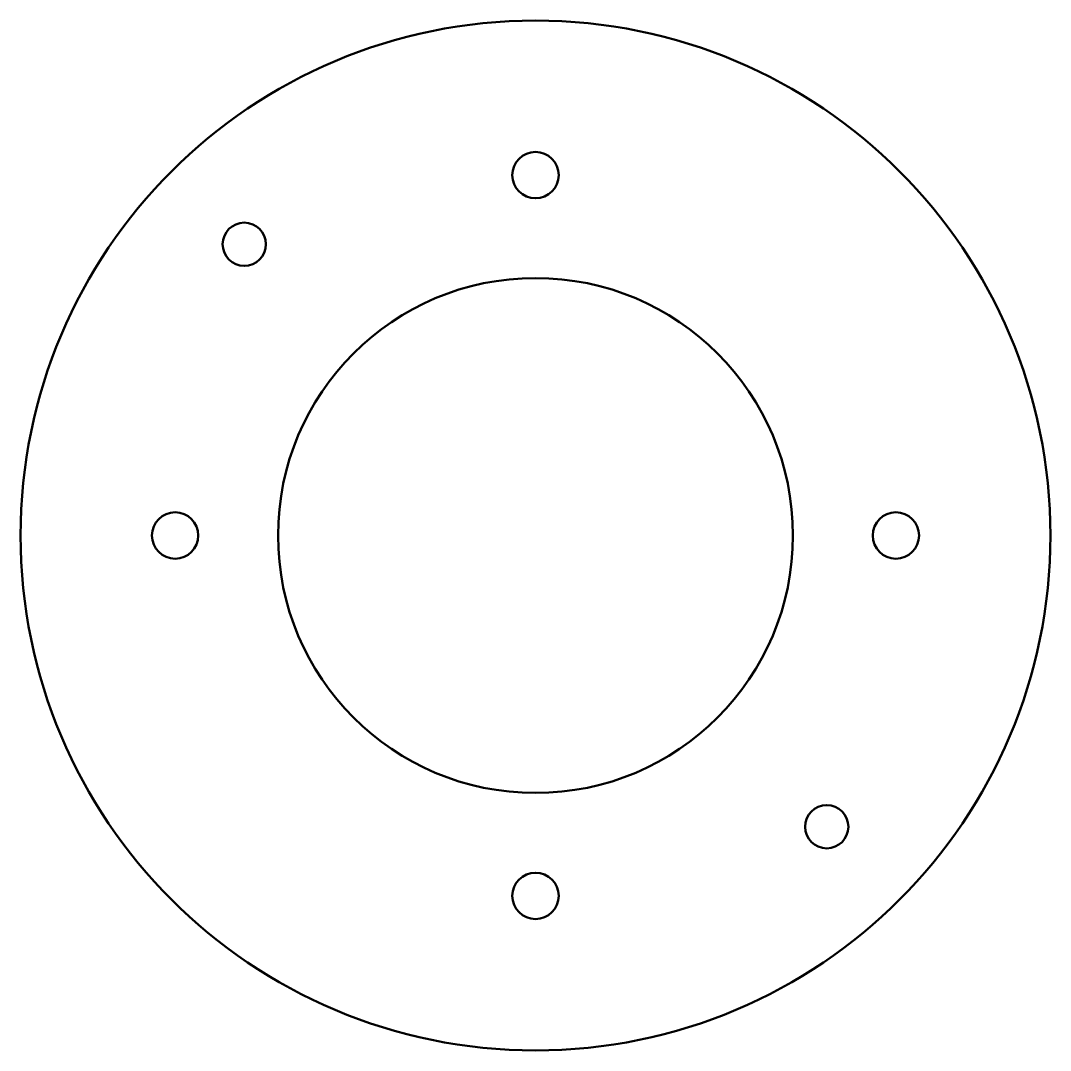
# Model space of a CAD drawing. Header units: millimetres. Extents: x 98 to 198, y 55 to 155.
import ezdxf

# ---------------------------------------------------------------- set-up
doc = ezdxf.new("R2010")
doc.units = ezdxf.units.MM
doc.layers.add('Visible (ISO)', color=7, linetype='Continuous', lineweight=50)

msp = doc.modelspace()

# ---------------------------------------------------------------- linework, layer by layer
at = {"layer": 'Visible (ISO)'}
for centre, radius in [((148.5, 105), 50), ((148.5, 140), 2.25), ((120.22, 133.28), 2.1), ((148.5, 105), 25), ((113.5, 105), 2.25), ((183.5, 105), 2.25), ((176.78, 76.72), 2.1), ((148.5, 70), 2.25)]:
    msp.add_circle(centre, radius, dxfattribs=at)

doc.saveas('drawing.dxf')
